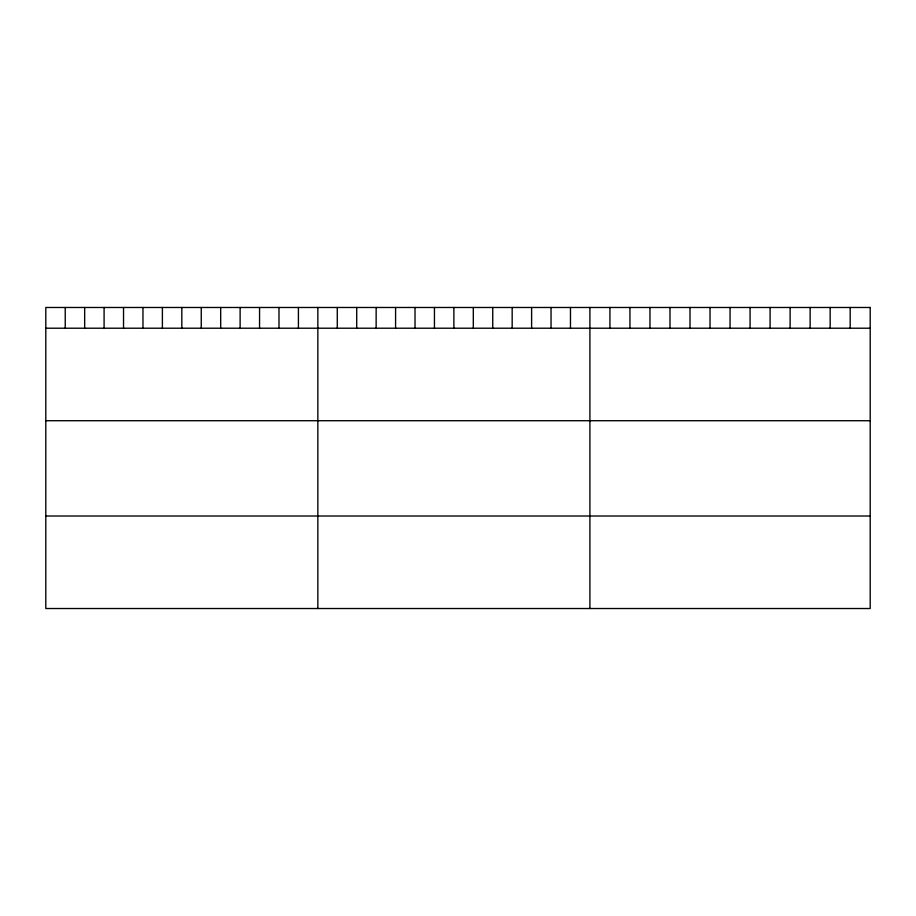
<?xml version="1.0" encoding="UTF-8"?>
<svg xmlns="http://www.w3.org/2000/svg" width="916" height="916" viewBox="0 0 916 916"><rect width="100%" height="100%" fill="white"/><g stroke="black" fill="none" stroke-linecap="round" stroke-linejoin="round"><path stroke-width="1.37" d="M45.8 328.214L870.2 328.214M45.8 420.719L870.2 420.719M45.8 516.017L870.2 516.017M850.174 307.478L850.174 328.214M830.159 307.478L830.159 328.214M810.133 307.478L810.133 328.214M790.119 307.478L790.119 328.214M770.093 307.478L770.093 328.214M750.078 307.478L750.078 328.214M730.052 307.478L730.052 328.214M710.026 307.478L710.026 328.214M690.011 307.478L690.011 328.214M669.985 307.478L669.985 328.214M649.971 307.478L649.971 328.214M629.945 307.478L629.945 328.214M609.93 307.478L609.93 328.214M589.904 307.478L589.904 608.522M570.473 307.478L570.473 328.214M551.043 307.478L551.043 328.214M531.612 307.478L531.612 328.214M512.17 307.478L512.17 328.214M492.739 307.478L492.739 328.214M473.309 307.478L473.309 328.214M453.878 307.478L453.878 328.214M434.447 307.478L434.447 328.214M415.017 307.478L415.017 328.214M395.586 307.478L395.586 328.214M376.144 307.478L376.144 328.214M356.713 307.478L356.713 328.214M337.283 307.478L337.283 328.214M317.852 307.478L317.852 608.522M298.421 307.478L298.421 328.214M278.991 307.478L278.991 328.214M259.56 307.478L259.56 328.214M240.118 307.478L240.118 328.214M220.687 307.478L220.687 328.214M201.257 307.478L201.257 328.214M181.826 307.478L181.826 328.214M162.395 307.478L162.395 328.214M142.965 307.478L142.965 328.214M123.534 307.478L123.534 328.214M104.092 307.478L104.092 328.214M84.661 307.478L84.661 328.214M65.231 307.478L65.231 328.214M870.2 307.478L45.8 307.478L45.8 608.522L870.2 608.522L870.2 307.478"/></g></svg>
